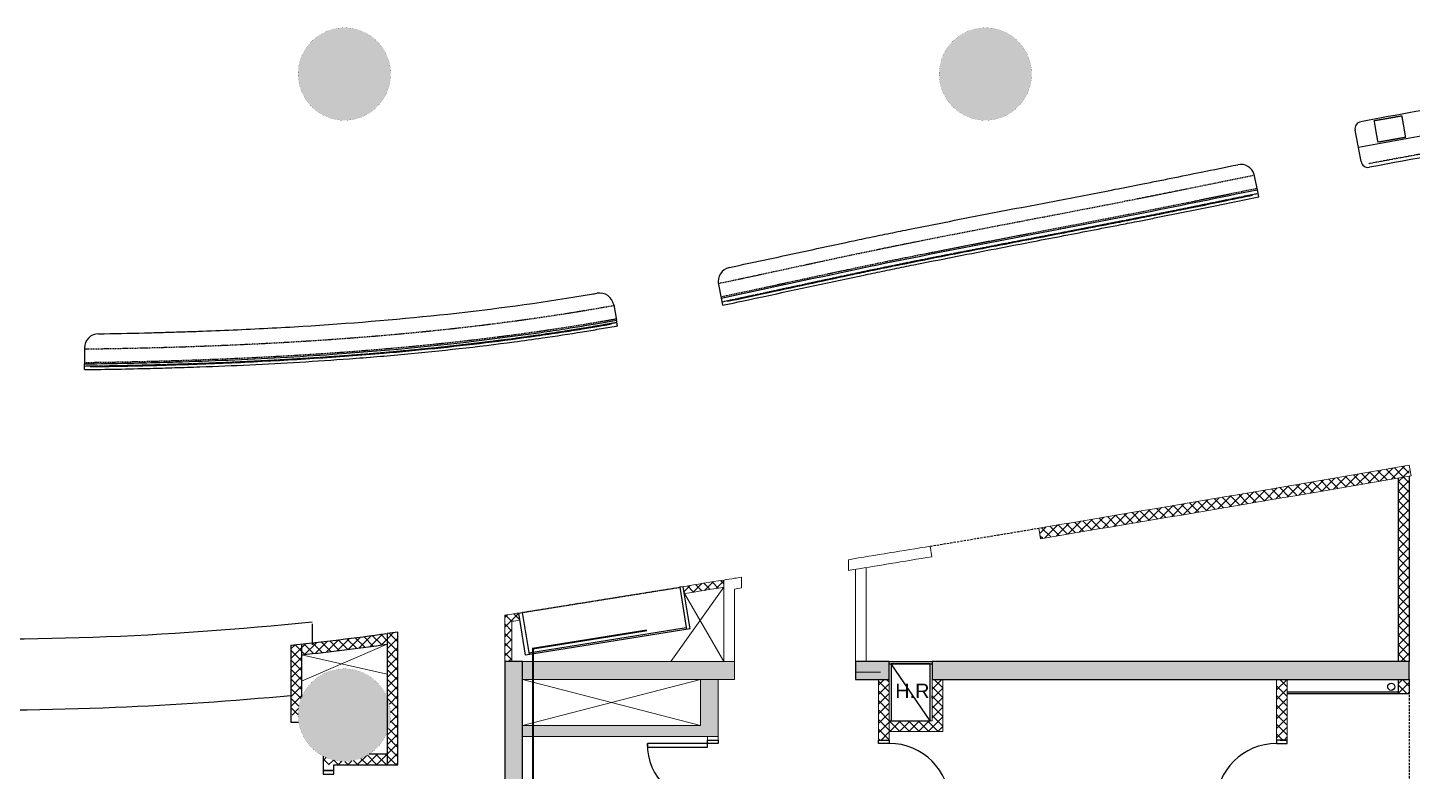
# Model space of a CAD drawing. Header units: millimetres. Extents: x -203861 to 22103, y -44552 to 100121.
# Drawn here: x -88446 to -69006, y 15011 to 25451 of the extents above; entities that cross this region are included whole.
import ezdxf

# ---------------------------------------------------------------- set-up
doc = ezdxf.new("R2010")
doc.units = ezdxf.units.MM
for name, pattern in [('s2097a$0$CENTER', [2, 1.25, -0.25, 0.25, -0.25]), ('s2097a$0$DASH', [0.35, 0.25, -0.1]), ('s2097a$0$DASHDOT', [1, 0.5, -0.25, 0, -0.25]), ('s2097a$0$HIDDEN', [0.375, 0.25, -0.125]), ('s2097a$0$HIDDEN2', [4.762499999999999, 3.175, -1.5875])]:
    doc.linetypes.add(name, pattern=pattern)
for name, color, linetype in [('s2097a$0$Hatch', 8, 'Continuous'), ('s2097a$0$LP - Built-in Furn (High)', 2, 'Continuous'), ('s2097a$0$LP - Built-in Furn (Low) DN', 2, 'Continuous'), ('s2097a$0$LP - Built-in Furn (Low) UP', 3, 'Continuous'), ('s2097a$0$LP - Door', 1, 'Continuous'), ('s2097a$0$LP - Screen Partition', 3, 'Continuous'), ('s2097a$0$Partition', 1, 'Continuous'), ('s2097a$0$sanit-O-ht', 8, 'Continuous'), ('s2097a$0$solid', 8, 'Continuous'), ('s2097a$0$Structure', 2, 'Continuous')]:
    doc.layers.add(name, color=color, linetype=linetype)
doc.styles.add('s2097a$0$ROMAND', font='romand.shx', dxfattribs={"height": 150})
pattern_1 = [(45, (-1932086.314034665, -565739.1127431791), (-67.35192090801864, 67.35192090801866), []), (135, (-1932086.314034665, -565739.1127431791), (-67.35192090801866, -67.35192090801864), [])]

# ---------------------------------------------------------------- blocks, each defined once
blk = doc.blocks.new('s2097a')
h = blk.add_hatch()
h.set_pattern_fill('ANSI37', color=8, scale=30, style=0)
h.set_pattern_definition(pattern_1)
edge = h.paths.add_edge_path()
edge.add_line((-69049.90001108218, 19154.51735513876), (-69049.90001108218, 19306.72868937869))
edge.add_arc((-239587.7300382564, 1008761.666774713), 1004193.936275614, 279.4781695075644, 279.777678783762)
edge.add_arc((-239587.7300382564, 1008761.666774713), 1004043.936275614, 279.4781695075644, 279.7791709913905)
edge.add_line((-74250.0024545158, 18424.52124836503), (-74225.30168372185, 18276.56898605658))
h = blk.add_hatch()
h.set_pattern_fill('ANSI37', color=8, scale=30, style=0)
h.set_pattern_definition(pattern_1)
h.paths.add_polyline_path([(-69049.90001108195, 19154.51735513876), (-69199.90001108241, 19154.51735513876), (-69199.9000257866, 16551.43124676831), (-69049.30928630754, 16551.43124676843)])
h = blk.add_hatch()
h.set_pattern_fill('ANSI37', color=8, scale=30, style=0)
h.set_pattern_definition(pattern_1)
h.paths.add_polyline_path([(-79241.09676262784, 17602.82362604126), (-79225.51782932213, 17505.39029796757, 0.0001389494791930457), (-78674.60445663049, 17594.67238141839), (-78674.60445663055, 17695.98177326863, 0.002173075715613187)])
h = blk.add_hatch()
h.set_pattern_fill('ANSI37', color=8, scale=30, style=0)
h.set_pattern_definition(pattern_1)
edge = h.paths.add_edge_path()
edge.add_line((-81536.0018411046, 17134.36986675728), (-81551.8058354403, 17233.07883251154))
edge.add_arc((-37069.05106357159, -262975.2241198883), 283717.1276387066, 99.02036881860329, 99.0607556695666)
edge.add_line((-81749.30898420421, 17201.6540619201), (-81749.30898420421, 16551.43124676843))
edge.add_line((-81749.30898420421, 16551.43124676843), (-81649.30898420421, 16551.43124676843))
edge.add_line((-81649.30898420421, 16551.43124676843), (-81649.30898420421, 17116.3169071113))
edge.add_arc((-239587.7300382564, 1008761.666774713), 1004143.936275614, 279.049437760526, 279.0559845367262)
h = blk.add_hatch()
h.set_pattern_fill('ANSI37', color=8, scale=30, style=0)
h.set_pattern_definition(pattern_1)
h.paths.add_polyline_path([(-83399.899999992, 16946.45781511447, -0.007357208657587966), (-84599.9000000239, 16796.78087632135), (-84599.90000002028, 16645.88246180381, 0.007330034630384041), (-83399.89999999266, 16795.00650570172)])
h = blk.add_hatch()
h.set_pattern_fill('ANSI37', color=8, scale=30, style=0)
h.set_pattern_definition(pattern_1)
h.paths.add_polyline_path([(-83249.89999999876, 16963.95107319006), (-83399.899999992, 16946.45781511439), (-83399.89999999596, 16050.09999999029, -0.09901951358867939), (-83349.89999999992, 15800.10000000007, -0.09901951359083158), (-83399.89999999806, 15550.10000000473), (-83399.89999999992, 15100.64480179022), (-83249.89999999969, 15100.64480179022)])
h = blk.add_hatch()
h.set_pattern_fill('ANSI37', color=8, scale=30, style=0)
h.set_pattern_definition(pattern_1)
h.paths.add_polyline_path([(-84749.90000000039, 15816.8423630503, 0.005581309247069005), (-84749.71310556658, 15800.09999999879), (-84649.89999999992, 15800.10000000007, -0.09901951358666283), (-84599.90000000598, 16050.09999998552), (-84599.9000000239, 16796.78087632123, -0.0009178332023422436), (-84749.90000002344, 16780.58738911266)])
h = blk.add_hatch()
h.set_pattern_fill('ANSI37', color=8, scale=30, style=0)
h.set_pattern_definition(pattern_1)
edge = h.paths.add_edge_path()
edge.add_line((-76500.0958078981, 15450.10029999979), (-76500.0958078981, 16300.09999999984))
edge.add_line((-76500.0958078981, 16300.09999999984), (-76350.0958078981, 16300.09999999984))
edge.add_line((-76350.0958078981, 16300.09999999984), (-76350.0958078981, 15450.10029999979))
h = blk.add_hatch()
h.set_pattern_fill('ANSI37', color=8, scale=30, style=0)
h.set_pattern_definition(pattern_1)
h.paths.add_polyline_path([(-75599.30898420398, 16301.43124676843), (-75749.30898420398, 16301.43124676843), (-75749.30898420398, 15721.43124676854), (-76350.0958078981, 15721.43124676843), (-76350.0958078981, 15571.43124676843), (-75599.30898420398, 15571.43124676854)])
h = blk.add_hatch()
h.set_pattern_fill('ANSI37', color=8, scale=30, style=0)
h.set_pattern_definition(pattern_1)
h.paths.add_polyline_path([(-70912.09580789809, 16300.10000000007), (-70762.58712369413, 16300.10000000007), (-70762.58712369413, 15450.09999999984), (-70912.09580789809, 15450.09999999984)])
h = blk.add_hatch()
h.set_pattern_fill('ANSI37', color=8, scale=30, style=0)
h.set_pattern_definition([(45, (-84298.00000000025, 5185.300000000141), (-67.35192090801864, 67.35192090801866), []), (135, (-84298.00000000025, 5185.300000000141), (-67.35192090801866, -67.35192090801864), [])])
h.paths.add_polyline_path([(-69050.19550789776, 16300.10000000007), (-69199.8999999999, 16300.10000000007), (-69199.8999999999, 16100.10000000007), (-69050.19550789776, 16100.10000000007)])
h = blk.add_hatch()
h.set_pattern_fill('ANSI37', color=8, scale=30, style=0)
h.set_pattern_definition(pattern_1)
h.paths.add_polyline_path([(-83399.89999999946, 15250.64480178999), (-83652.62635406644, 15250.64480178999, -0.2668668815139568), (-84299.77776541469, 15223.40829223066), (-84299.77776541469, 15100.64480178999), (-84149.77806541465, 15100.64480178999), (-83399.89999999969, 15100.64480178999)])
at = {"layer": 's2097a$0$Hatch'}
h = blk.add_hatch(color=256, dxfattribs=at)
edge = h.paths.add_edge_path()
edge.add_arc((-83999.89999999992, 24800.10000000007), 650, 0, 180)
edge.add_arc((-83999.89999999992, 24800.10000000007), 650, 180, 360)
h = blk.add_hatch(color=256, dxfattribs=at)
edge = h.paths.add_edge_path()
edge.add_arc((-74999.89999999992, 24800.10000000007), 650, 0, 180)
edge.add_arc((-74999.89999999992, 24800.10000000007), 650, 180, 360)
h = blk.add_hatch(color=256, dxfattribs=at)
edge = h.paths.add_edge_path()
edge.add_arc((-83999.89999999992, 15800.10000000007), 650, 0, 180)
edge.add_arc((-83999.89999999992, 15800.10000000007), 650, 180, 360)
at = {"layer": 's2097a$0$solid'}
h = blk.add_hatch(color=256, dxfattribs=at)
h.paths.add_polyline_path([(-81749.30898420421, 12651.43124676843), (-81499.30898420421, 12651.43124676843), (-81499.30898420421, 16551.43124676843), (-81749.30898420421, 16551.43124676843)])
h.paths.add_polyline_path([(-78649.30898420421, 12651.43124676843), (-81499.30898420421, 12651.43124676843), (-81499.30898420421, 12901.43124676843), (-78649.30898420421, 12901.43124676843)])
h.paths.add_polyline_path([(-77703.80898420421, 12651.43124676843), (-73549.30898420421, 12651.43124676843), (-73549.30898420421, 12901.43124676843), (-77703.80898420421, 12901.43124676843)])
h.paths.add_polyline_path([(-72803.3089842042, 12651.43124676843), (-70761.3089842042, 12651.43124676843), (-70761.3089842042, 12901.43124676843), (-72803.3089842042, 12901.43124676843)])
h.paths.add_polyline_path([(-75749.30898420421, 16301.43124676843), (-69049.3089842042, 16301.43124676843), (-69049.3089842042, 16551.43124676843), (-75749.30898420421, 16551.43124676843)])
h.paths.add_polyline_path([(-81549.30898420421, 5851.431246768429), (-81749.30898420421, 5851.431246768429), (-81749.30898420421, 10705.93124676843), (-81549.30898420421, 10705.93124676843)])
h.paths.add_polyline_path([(-81549.30898420421, 12651.43124676843), (-81749.30898420421, 12651.43124676843), (-81749.30898420421, 11651.43124676843), (-81549.30898420421, 11651.43124676843)])
h.paths.add_polyline_path([(-75799.30898420421, 6250.100000000071), (-74199.89999999992, 6250.100000000071), (-74199.90000000015, 5851.431246768429), (-74199.30898420421, 5851.431246768429), (-74199.30898420421, 6251.431246768429), (-75799.30898420421, 6251.431246768429)])
for points in [[(-78524.30898420421, 16301.43124676843), (-81499.30898420421, 16301.43124676843), (-81499.30898420421, 16551.43124676843), (-78524.30898420421, 16551.43124676843)], [(-76349.30778420415, 16301.43124676843), (-76349.30778420415, 16551.43124676843), (-76824.30898420421, 16551.43124676843), (-76824.30898420421, 16301.43124676843)], [(-79000.09580789787, 16301.43124676843), (-79000.09580789787, 15651.43124676843), (-81500.09580789787, 15651.43124676843), (-81500.09580789787, 15501.43124676843), (-79000.09580789787, 15501.43124676843), (-78750.09580789787, 15501.43124676843), (-78750.09580789787, 16301.43124676843)]]:
    blk.add_hatch(color=256, dxfattribs=at).paths.add_polyline_path(points)
at = {"color": 3}
blk.add_line((-81411.53251420266, 16673.22491064526), (-79199.71781695333, 17027.3518805648), dxfattribs=at)
at = {"color": 1}
for p, q in [((-76349.30778420415, 16551.43124676843), (-75749.30898420421, 16551.43124676843)), ((-76349.30778420415, 16521.43124676843), (-75749.30898420421, 16521.43124676843))]:
    blk.add_line(p, q, dxfattribs=at)
at = {"color": 3, "linetype": 'Continuous'}
for p, q in [((-69199.8999999999, 16120.10000000007), (-70762.58712369413, 16120.10000000007)), ((-69199.8999999999, 16100.10000000007), (-70762.58712369413, 16100.10000000007))]:
    blk.add_line(p, q, dxfattribs=at)
at = {"color": 4}
blk.add_line((-70862.58883819333, 15450.09999999984), (-70762.58712369413, 15450.09999999984), dxfattribs=at)
for points in [[(-69199.90002579405, 16550.10000000007), (-69199.9000112284, 19128.67973790572)], [(-69049.90001108241, 19154.51735513876), (-69049.90001108218, 19154.51735513876), (-69049.3089842042, 16550.10000000007)]]:
    blk.add_lwpolyline(points, dxfattribs=at)
at = {"color": 1, "linetype": 's2097a$0$DASH', "ltscale": 50}
blk.add_lwpolyline([(-81502.43627523632, 17240.99379516519), (-80732.24544058206, 17364.30672317648), (-79290.47760225252, 17594.97918619737)], dxfattribs=at)
at = {"color": 3}
for points in [[(-79146.39776998457, 17010.55984023526), (-79241.09676262784, 17602.82362604127), (-79290.37988991455, 17594.36807643189), (-79195.77062340804, 17002.66545331651)], [(-81456.94973697026, 16640.62434431571), (-81551.80583544007, 17233.07883251154), (-81502.43462809084, 17240.98350738406), (-81407.57852962056, 16648.52901918811)], [(-79146.39776998457, 17010.5598402356), (-81456.94973697026, 16640.62434431571)]]:
    blk.add_lwpolyline(points, dxfattribs=at)
at = {"color": 4, "linetype": 'Continuous'}
for points in [[(-84149.77806541465, 15100.64480178999), (-83249.89999999992, 15100.64480178999), (-83249.89999999876, 16963.95107319006), (-83399.899999992, 16946.45781511439)], [(-83399.899999992, 16946.45781511439), (-83399.89999999992, 15100.64480179022)], [(-84749.90000002344, 16781.08120772566), (-84749.89999999992, 15700.09999999879), (-84642.16162893294, 15700.09999999891)], [(-84599.9000000239, 16796.78087632135), (-84599.90000000598, 16050.09999998564)], [(-84299.77776541469, 15223.40829223078), (-84299.77776541469, 15020.64480178999), (-84149.77806541465, 15020.64480178999), (-84149.77806541465, 15100.64480178999)], [(-83399.89999999922, 15250.64480178999), (-83652.62635406644, 15250.64480178999)]]:
    blk.add_lwpolyline(points, dxfattribs=at)
at = {"color": 3, "linetype": 's2097a$0$DASHDOT', "const_width": 25}
blk.add_lwpolyline([(-81352.18362173416, 13105.0342076537), (-81352.18362173393, 16733.36388350823), (-79752.32780352236, 16989.51196585698)], dxfattribs=at)
for points in [[(-81749.30898420421, 12651.43124676843), (-81499.30898420421, 12651.43124676843), (-81499.30898420421, 16551.43124676843), (-81749.30898420421, 16551.43124676843)], [(-76824.30898420421, 16301.43124676843), (-76349.30778420415, 16301.43124676843), (-76349.30778420415, 16551.43124676843), (-76824.30898420421, 16551.43124676843)], [(-75749.30898420421, 16301.43124676843), (-69049.3089842042, 16301.43124676843), (-69049.3089842042, 16551.43124676843), (-75749.30898420421, 16551.43124676843)]]:
    blk.add_lwpolyline(points, close=True)
at = {"color": 1}
for points in [[(-75774.30838420453, 16521.43124676843), (-76324.30838420453, 16521.43124676843), (-76324.30838420453, 15721.43124676843), (-75774.30838420453, 15721.43124676843), (-75774.30838420453, 16521.43124676843)], [(-75774.30838420453, 15721.43124676843), (-76324.30838420453, 16521.43124676843)]]:
    blk.add_lwpolyline(points, dxfattribs=at)
at = {"color": 4}
blk.add_lwpolyline([(-69050.19550789776, 16100.10000000007), (-69199.8999999999, 16100.10000000007), (-69199.8999999999, 16300.10000000007), (-69050.19550789776, 16300.10000000007)], close=True, dxfattribs=at)
at = {"color": 4, "linetype": 'Continuous'}
for radius, start, end in [(41094.52877386689, 276.056417505399, 277.9528869120944), (41244.52877386689, 276.2438872213095, 277.9237773343967)]:
    blk.add_arc((-89085.68878104586, 57645.74651999746), radius, start, end, dxfattribs=at)
at = {"layer": 's2097a$0$LP - Built-in Furn (Low) DN', "color": 9, "linetype": 's2097a$0$HIDDEN'}
blk.add_lwpolyline([(-69492.63404655759, 23845.99651388042), (-69098.55593686504, 23914.57087834049), (-69149.9867102101, 24210.12946061008), (-69544.06481990265, 24141.55509614966)], close=True, dxfattribs=at)
at = {"layer": 's2097a$0$LP - Built-in Furn (Low) DN', "color": 1}
blk.add_lwpolyline([(-69725.95659325412, 23571.15108988106), (-69809.26621922688, 24013.37234801238)], dxfattribs=at)
at = {"layer": 's2097a$0$LP - Built-in Furn (Low) DN', "color": 8, "linetype": 's2097a$0$HIDDEN2', "ltscale": 10}
for points in [[(-69049.90001108195, 19154.51735513876), (-69049.90001108195, 19154.51735513876)], [(-69050.19550789776, 16083.18633380623), (-69050.19550789776, 14900.10000000007)]]:
    blk.add_lwpolyline(points, dxfattribs=at)
at = {"layer": 's2097a$0$LP - Built-in Furn (Low) DN', "color": 1}
for centre, radius, start, end in [((-47087.11345019075, -96599.56844527533), 122834.6231234877, 99.15774176939767, 100.6221714032483), ((-47087.11345019075, -96599.56844527533), 122484.6231234877, 99.10139660575314, 100.6688540579297), ((-69710.99486126937, 24031.88559206107), 100, 100.6221714032483, 190.6688540605152), ((-47087.11345019075, -96599.56844527533), 122184.6231234877, 98.83742341742095, 100.6219996124257), ((-69627.68523529661, 23589.66433392964), 100, 190.6688540605152, 280.6219996124257)]:
    blk.add_arc(centre, radius, start, end, dxfattribs=at)
at = {"layer": 's2097a$0$LP - Built-in Furn (Low) DN', "color": 1, "linetype": 's2097a$0$CENTER', "ltscale": 20}
blk.add_arc((-47087.11345019075, -96599.56844527533), 122234.6231234877, 98.93076407013123, 100.6219996124257, dxfattribs=at)
for points, knots in [([(-78699.09432049493, 21602.91182252169), (-78504.8024614195, 21643.73147461608), (-78310.65553110118, 21685.20926417117), (-77972.06823805954, 21758.02149663794), (-77827.59500152084, 21789.24119861259), (-77394.21477264074, 21882.83091759877), (-77105.34729621328, 21945.13167278944), (-76755.35148542702, 22018.85514962822), (-76694.3912978559, 22031.63116121639), (-76515.34922363983, 22068.92660794975), (-76397.21699107999, 22093.24164725267), (-76160.85639148905, 22141.38969892482), (-76042.6268452625, 22165.22391554932), (-75687.8136341891, 22236.13458394769), (-75451.10541313748, 22282.61904678433), (-74740.66796597514, 22420.72450177393), (-74266.62616575534, 22510.99757291293), (-73663.51402649937, 22627.0456475769), (-73534.37121265662, 22651.96455269375), (-73279.38041048055, 22701.41723145985), (-73153.53163429932, 22725.94482250568), (-72932.02003909554, 22769.42223972627), (-72836.34661201155, 22788.30171275987), (-72645.03594898712, 22826.29896818658), (-72549.4093916465, 22845.41450456225), (-72358.19689909718, 22883.82983950942), (-72262.61240719049, 22903.12898022283), (-71975.90960861742, 22961.2226543254), (-71784.8419593114, 23000.21342670182), (-71453.22710074717, 23067.98805848309), (-71312.66676759813, 23096.74748659632), (-71172.10640205722, 23125.45280265818)], [50920.94461008604, 50920.94461008604, 50920.94461008604, 50920.94461008604, 51516.0909852566, 51516.0909852566, 51959.26382050438, 51959.26382050438, 52845.60949099997, 52845.60949099997, 53032.51662332102, 53032.51662332102, 53394.48506378411, 53394.48506378411, 53756.4535042472, 53756.4535042472, 54480.39038517338, 54480.39038517338, 55928.26414702573, 55928.26414702573, 56322.79011407362, 56322.79011407362, 56707.34624947103, 56707.34624947103, 56999.79425132271, 56999.79425132271, 57292.24225317439, 57292.24225317439, 57584.69025502608, 57584.69025502608, 58169.58625872945, 58169.58625872945, 58599.98125121747, 58599.98125121747, 58599.98125121747, 58599.98125121747]), ([(-87649.39274477145, 20700.72550410647), (-87339.61146753283, 20704.26729805009), (-87029.79836243835, 20710.0750681228), (-86590.88522931749, 20721.30811517195), (-86461.78708566913, 20724.97961603021), (-86203.58990873025, 20733.04208643802), (-86074.48940994569, 20737.43742771095), (-85687.20806432191, 20751.79889973391), (-85429.04737291114, 20762.94049079726), (-84654.85294639833, 20801.73226240066), (-84139.1068876749, 20834.74950323147), (-82874.41484688457, 20937.80035062318), (-82126.51842292726, 21017.85205799653), (-81261.25189984778, 21139.34221424102), (-81140.28326310405, 21156.98769424237), (-80911.75483413717, 21191.61944843629), (-80804.17331734278, 21208.46728960038), (-80616.59625625565, 21238.82467220477), (-80536.55971502235, 21252.09047006627), (-80376.59472975672, 21279.24360787808), (-80296.66805367942, 21293.13241466296), (-80202.11944003218, 21309.90955492782), (-80187.44405347599, 21312.5235427683), (-80172.77046181822, 21315.14695639929)], [41924.91239745682, 41924.91239745682, 41924.91239745682, 41924.91239745682, 42852.51201677716, 42852.51201677716, 43239.04093069761, 43239.04093069761, 43625.56984461805, 43625.56984461805, 44398.62767245894, 44398.62767245894, 45944.74332814071, 45944.74332814071, 48196.84400396638, 48196.84400396638, 48563.21577013149, 48563.21577013149, 48889.5793908625, 48889.5793908625, 49132.72675123323, 49132.72675123323, 49375.87411160395, 49375.87411160395, 49420.55499764151, 49420.55499764151, 49420.55499764151, 49420.55499764151])]:
    blk.add_open_spline(points, degree=3, knots=knots, dxfattribs=at)
at = {"layer": 's2097a$0$LP - Built-in Furn (Low) UP', "color": 1}
for p, q in [((-71181.70951182046, 23172.65934539922), (-71226.12410865957, 23390.309086228)), ((-78749.23723306043, 21846.32763288261), (-78709.32693528642, 21653.8972478681)), ((-87649.73571861188, 20952.57432115646), (-87649.73571861188, 20730.72354352484))]:
    blk.add_line(p, q, dxfattribs=at)
at = {"layer": 's2097a$0$LP - Built-in Furn (Low) UP'}
for p, q in [((-71162.13934300817, 23076.64778678152), (-71181.70951182046, 23172.65934539922)), ((-78709.55593645202, 21653.84913502189), (-78688.8140298133, 21553.98007798402))]:
    blk.add_line(p, q, dxfattribs=at)
at = {"layer": 's2097a$0$LP - Built-in Furn (Low) UP', "color": 1}
blk.add_lwpolyline([(-80218.56738840813, 21560.39433097802), (-80178.05028440432, 21344.67869311522)], dxfattribs=at)
at = {"layer": 's2097a$0$LP - Built-in Furn (Low) UP'}
for points in [[(-80163.97075750913, 21265.92739520592), (-80178.05028440455, 21344.67869311522)], [(-87648.82112170455, 20650.72877174241), (-87649.73571861188, 20730.72354352484)]]:
    blk.add_lwpolyline(points, dxfattribs=at)
at = {"layer": 's2097a$0$LP - Built-in Furn (Low) UP', "color": 1}
for centre, radius, start, end in [((-71416.9395458519, 23331.91654464658), 199.550043806554, 17.01493927024723, 101.6808739543383), ((-78549.19511341165, 21886.14334205827), 203.9660273928301, 102.9117418126548, 191.2568485327045), ((-80417.91583940807, 21523.07323491839), 202.8119057826201, 10.60390079461821, 99.15218961709243), ((-87448.37948683371, 20952.01676171108), 201.3570037237355, 90.99301039357019, 179.8413472427439)]:
    blk.add_arc(centre, radius, start, end, dxfattribs=at)
at = {"layer": 's2097a$0$LP - Built-in Furn (Low) UP', "color": 8, "linetype": 's2097a$0$HIDDEN2', "ltscale": 10}
blk.add_arc((-239587.7300382564, 1008761.666774713), 1004043.936275614, 279.3899822299953, 279.4781695031996, dxfattribs=at)
at = {"layer": 's2097a$0$LP - Built-in Furn (Low) UP', "color": 1}
for points, knots in [([(-78594.7712961929, 22084.95217459204), (-78412.39468978091, 22123.45109078705), (-78230.18813801651, 22162.46642760255), (-77683.90629004106, 22280.06607140342), (-77320.16853300553, 22359.20313971255), (-76858.64956084664, 22457.19248801095), (-76760.87430363988, 22477.81423699469), (-76614.95588696633, 22508.30502786252), (-76566.82047939349, 22518.31571127088), (-76470.5222251264, 22538.24715310589), (-76422.36225917215, 22548.16819282095), (-76277.85141161714, 22577.80590289328), (-76181.46957996256, 22597.39716324138), (-75892.21283316893, 22655.73841495705), (-75699.226661457, 22694.05586170857), (-75119.92370113522, 22807.83146136077), (-74733.26241269849, 22882.1126239168), (-74216.78154293077, 22981.16370036882), (-74087.13091482526, 23006.01396880949), (-73698.14537498752, 23080.70161007808), (-73438.7767959733, 23130.67576863405), (-73057.5029277755, 23205.07311891273), (-72935.56929464685, 23229.00646552581), (-72743.2449551234, 23267.05403721819), (-72672.84217211115, 23281.04768822177), (-72532.08032672945, 23309.15081944256), (-72461.71693172771, 23323.25920822574), (-72250.67350457353, 23365.72368687238), (-72110.04022900667, 23394.21908311916), (-71798.68953727721, 23457.55410531801), (-71627.99437862239, 23492.44256224109), (-71457.3405289955, 23527.33399664178)], [51008.9148284967, 51008.9148284967, 51008.9148284967, 51008.9148284967, 51567.17168486195, 51567.17168486195, 52683.68539759243, 52683.68539759243, 52983.8054788665, 52983.8054788665, 53131.53796973923, 53131.53796973923, 53279.27046061196, 53279.27046061196, 53574.73544235742, 53574.73544235742, 54165.66540584835, 54165.66540584835, 55347.52533283021, 55347.52533283021, 55743.55221761099, 55743.55221761099, 56535.60598717254, 56535.60598717254, 56908.04093514539, 56908.04093514539, 57123.12237871692, 57123.12237871692, 57338.20382228845, 57338.20382228845, 57768.36670943151, 57768.36670943151, 58290.86682548161, 58290.86682548161, 58290.86682548161, 58290.86682548161]), ([(-78618.66434380833, 21609.62774296685), (-78450.58099036898, 21645.09484879531), (-78282.60406198051, 21681.01320473836), (-77708.047522872, 21804.56938629584), (-77301.76678244119, 21893.13683409614), (-76810.15680540727, 21997.1309448811), (-76725.09313378904, 22015.01063292518), (-76554.93497064245, 22050.47599736448), (-76469.82435428842, 22068.06309312824), (-76299.55071387674, 22102.97339586574), (-76214.38649320371, 22120.29743845619), (-75958.82030133835, 22171.92392959013), (-75788.34480063083, 22205.88071087815), (-75276.69353034861, 22306.75017092806), (-74935.29311712367, 22372.66165138104), (-74438.66147093872, 22468.05031546459), (-74283.52098476772, 22497.77855407957), (-73818.0810296836, 22587.05407793434), (-73507.76288813657, 22646.69191800777), (-73092.67878877209, 22727.67830214193), (-72987.81161232572, 22748.24253849008), (-72833.85270558577, 22778.63093052395), (-72784.74538295437, 22788.35323997527), (-72686.54289829405, 22807.86079454327), (-72637.44979592599, 22817.64504911318), (-72539.27492433693, 22837.26881674687), (-72490.19406505232, 22847.10802241599), (-72342.96924374346, 22876.69703177896), (-72244.84304191265, 22896.51822166282), (-71950.51961321081, 22956.18280747507), (-71754.3776565569, 22996.22715225127), (-71454.99543732102, 23057.42385858994), (-71351.73246385576, 23078.54542779082), (-71248.47205991135, 23099.64591247586)], [51000.967540938, 51000.967540938, 51000.967540938, 51000.967540938, 51515.87896411082, 51515.87896411082, 52762.83684403163, 52762.83684403163, 53023.69651405082, 53023.69651405082, 53284.55618407, 53284.55618407, 53545.41585408919, 53545.41585408919, 54067.13519412756, 54067.13519412756, 55110.57387420429, 55110.57387420429, 55584.5062375538, 55584.5062375538, 56532.37096425281, 56532.37096425281, 56852.84497729873, 56852.84497729873, 57002.95206934466, 57002.95206934466, 57153.05916139059, 57153.05916139059, 57303.16625343652, 57303.16625343652, 57603.38043752839, 57603.38043752839, 58203.80880571213, 58203.80880571213, 58519.9941952817, 58519.9941952817, 58519.9941952817, 58519.9941952817]), ([(-87453.00308635064, 21153.32067443044), (-87237.08997791471, 21156.47413918711), (-87021.12960915292, 21160.72108973526), (-86717.34672347085, 21168.16310107752), (-86629.55487117685, 21170.48617322962), (-86460.07582240041, 21175.29721230348), (-86378.3839836002, 21177.76151033), (-86215.03241615325, 21182.98271184936), (-86133.36938368833, 21185.74105341265), (-85888.42527970021, 21194.4803344053), (-85725.18921552763, 21200.925534424), (-85235.71501940467, 21222.28622920541), (-84909.71085926729, 21239.22688053884), (-83942.58603624582, 21298.90265605049), (-83302.7807671081, 21350.71508148147), (-82028.89813539597, 21485.5895639539), (-81394.82184918832, 21568.65145987189), (-80686.65654121434, 21683.35153336518), (-80608.69536539564, 21696.27992494856), (-80505.38600399952, 21713.81989618703), (-80479.97836607487, 21718.16657061489), (-80454.5699324431, 21722.54540488448)], [42127.48857033842, 42127.48857033842, 42127.48857033842, 42127.48857033842, 42778.5312480336, 42778.5312480336, 43043.12917536003, 43043.12917536003, 43289.29743967701, 43289.29743967701, 43535.46570399398, 43535.46570399398, 44027.80223262793, 44027.80223262793, 45012.47528989583, 45012.47528989583, 46953.0269460613, 46953.0269460613, 48893.57860222676, 48893.57860222676, 49133.8448448004, 49133.8448448004, 49212.22304654339, 49212.22304654339, 49212.22304654339, 49212.22304654339]), ([(-87569.28422290461, 20691.69100542143), (-87286.69295554447, 20695.27668595219), (-87004.07872845234, 20700.73728403016), (-86604.7005387773, 20710.94830284382), (-86487.93679075154, 20714.23482464298), (-86046.23913208676, 20727.77873614044), (-85721.28258868122, 20740.03114241569), (-84746.75908340096, 20784.98074183995), (-84097.53814314354, 20825.87003983776), (-83210.23398645224, 20901.70150367203), (-82970.80273452077, 20924.16222050749), (-82253.31801227808, 20998.02251184799), (-81776.0736068031, 21055.90029273797), (-81184.8359686907, 21140.35218628529), (-81069.40662521405, 21157.44688115895), (-80856.07962131874, 21190.20306571932), (-80758.15513049999, 21205.69365448211), (-80581.1876901875, 21234.53427901955), (-80502.117918371, 21247.72680031913), (-80365.2964613794, 21271.09655048102), (-80307.52274962376, 21281.13064210918), (-80249.77820011742, 21291.31514284338)], [42004.74324641658, 42004.74324641658, 42004.74324641658, 42004.74324641658, 42850.77919967625, 42850.77919967625, 43200.32610865167, 43200.32610865167, 44173.06247554955, 44173.06247554955, 46118.53520934531, 46118.53520934531, 46838.39388183786, 46838.39388183786, 48278.11122682296, 48278.11122682296, 48627.71981452491, 48627.71981452491, 48924.76921195646, 48924.76921195646, 49164.94604958881, 49164.94604958881, 49340.64719062018, 49340.64719062018, 49340.64719062018, 49340.64719062018])]:
    blk.add_open_spline(points, degree=3, knots=knots, dxfattribs=at)
at = {"layer": 's2097a$0$LP - Built-in Furn (Low) UP', "color": 8, "linetype": 's2097a$0$HIDDEN2', "ltscale": 5}
for points, knots in [([(-78752.96304366739, 21859.31416389903), (-78563.3290491826, 21899.15522423454), (-78373.6652338917, 21939.66065560593), (-78043.24398017304, 22010.6969248608), (-77902.52898847802, 22041.09704631029), (-77480.14946199839, 22132.31646415566), (-77198.2505098975, 22193.15528545666), (-76848.87115553186, 22266.92803481836), (-76781.88664592757, 22280.99813110135), (-76676.19781729324, 22303.05464304085), (-76637.51513315133, 22311.09646172144), (-76560.14982380743, 22327.11884103958), (-76521.46454162268, 22335.10029767347), (-76405.40163046053, 22358.9599431647), (-76328.01693710453, 22374.7534081846), (-76095.84113404552, 22421.83068413704), (-75941.02830447957, 22452.81138529021), (-75476.555087453, 22544.82692221759), (-75166.86000892894, 22604.93534394305), (-74695.3987307863, 22695.74517642693), (-74533.5654630766, 22726.791523937), (-74048.20049289569, 22819.86641568456), (-73724.80366352714, 22881.83099237536), (-73268.31240434526, 22970.49020501492), (-73134.93827678985, 22996.53812027837), (-72942.64779098169, 23034.39121441425), (-72883.67628511135, 23046.04055457211), (-72777.0554625364, 23067.18589197551), (-72729.39847380714, 23076.66824974478), (-72634.08047271986, 23095.69012672277), (-72586.42183201038, 23105.2289801731), (-72443.44518198143, 23133.9196053487), (-72348.12644513999, 23153.14544378964), (-72062.1528521427, 23211.04171534567), (-71871.48062050459, 23249.93093473683), (-71528.7202529246, 23319.96928079378), (-71376.65466762823, 23351.08752539344), (-71224.53016079054, 23382.15447682548)], [50920.94461008604, 50920.94461008604, 50920.94461008604, 50920.94461008604, 51503.56330870829, 51503.56330870829, 51935.44491510576, 51935.44491510576, 52799.2081279007, 52799.2081279007, 53003.98237000913, 53003.98237000913, 53122.14680786484, 53122.14680786484, 53240.31124572055, 53240.31124572055, 53476.64012143197, 53476.64012143197, 53949.2978728548, 53949.2978728548, 54894.61337570048, 54894.61337570048, 55388.81862384885, 55388.81862384885, 56377.22912014558, 56377.22912014558, 56785.46720794388, 56785.46720794388, 56966.10405900138, 56966.10405900138, 57112.13934346828, 57112.13934346828, 57258.17462793517, 57258.17462793517, 57550.24519686896, 57550.24519686896, 58134.38633473655, 58134.38633473655, 58599.98125121747, 58599.98125121747, 58599.98125121747, 58599.98125121747]), ([(-78713.89793907666, 21673.37353465588), (-78519.78945786717, 21714.15466006808), (-78325.77745801817, 21755.60341545751), (-77937.74656952872, 21839.04822511107), (-77743.72785907985, 21881.04436460554), (-77444.93270005078, 21945.49977402049), (-77340.18614171773, 21968.0537988435), (-77074.8687553385, 22024.91063517318), (-76914.26650892386, 22059.07585120478), (-76697.753305031, 22104.47951047586), (-76641.92432589854, 22116.12722847934), (-76530.24225513499, 22139.29605057868), (-76474.39205821954, 22150.81815560963), (-76362.67066035305, 22173.74828988952), (-76306.80023186166, 22185.15606100343), (-76139.16220056314, 22219.22095460489), (-76027.3678583128, 22241.71966065488), (-75691.8974813407, 22308.68980941733), (-75468.13406450512, 22352.63536120088), (-74546.27516534181, 22531.92448904503), (-73847.61936733268, 22663.65577393919), (-73032.05612896755, 22823.11372026787), (-72914.21554299328, 22846.29271943772), (-72598.98472127481, 22908.78618841872), (-72401.65145836165, 22948.44367985542), (-72007.07505843579, 23028.34906428119), (-71809.83333323151, 23068.59505524531), (-71470.57120848796, 23137.93099950461), (-71328.54915332654, 23166.9900578649), (-71186.51293117483, 23195.99677418496)], [50920.94461008604, 50920.94461008604, 50920.94461008604, 50920.94461008604, 51516.01754071549, 51516.01754071549, 52111.27683614056, 52111.27683614056, 52432.53740861861, 52432.53740861861, 52924.83225449867, 52924.83225449867, 53095.83011890764, 53095.83011890764, 53266.82798331662, 53266.82798331662, 53437.8258477256, 53437.8258477256, 53779.82157654357, 53779.82157654357, 54463.8130341795, 54463.8130341795, 56596.91699479131, 56596.91699479131, 56957.28159815483, 56957.28159815483, 57561.20127225157, 57561.20127225157, 58165.12094634832, 58165.12094634832, 58599.98125121747, 58599.98125121747, 58599.98125121747, 58599.98125121747]), ([(-87652.1365354946, 20940.70981945328), (-87347.47671020126, 20944.19305876873), (-87042.74907238108, 20949.87670146241), (-86627.35473360216, 20960.43497907205), (-86516.72131424678, 20963.51850756465), (-86161.48124792289, 20974.271770681), (-85916.92496562425, 20982.96832563377), (-85428.03445988685, 21003.32398528778), (-85183.69865011146, 21014.9828872798), (-84451.19831376152, 21054.96708764588), (-83963.54094669364, 21088.30012094274), (-83262.82335096483, 21148.08940062693), (-83048.83453683463, 21167.95273880286), (-82407.65939614225, 21232.68314509755), (-81981.26457423276, 21282.69075068107), (-81438.58621852846, 21356.59825037336), (-81321.03123227764, 21373.2260266427), (-81062.19662122733, 21411.2502913015), (-80920.96745997343, 21432.92777878486), (-80712.87061169535, 21466.30106617939), (-80645.86958538742, 21477.26577592441), (-80531.75284789038, 21496.32354652821), (-80484.61702917308, 21504.30637056099), (-80378.94815403155, 21522.45165419344), (-80320.4056546304, 21532.67527352993), (-80246.25556961937, 21545.82557452945), (-80230.63180547814, 21548.60773919055), (-80215.00904250472, 21551.4008501272)], [41924.91239745682, 41924.91239745682, 41924.91239745682, 41924.91239745682, 42840.634878529, 42840.634878529, 43173.03726597736, 43173.03726597736, 43907.93431187324, 43907.93431187324, 44642.83135776912, 44642.83135776912, 46112.62544956087, 46112.62544956087, 46759.78715099678, 46759.78715099678, 48054.1105538686, 48054.1105538686, 48412.42659790511, 48412.42659790511, 48843.8115066179, 48843.8115066179, 49048.84572157477, 49048.84572157477, 49193.22788005733, 49193.22788005733, 49372.65294895665, 49372.65294895665, 49420.55499764151, 49420.55499764151, 49420.55499764151, 49420.55499764151]), ([(-87649.96436783882, 20750.72223647041), (-87232.01793172561, 20755.50070523189), (-84823.17188292115, 20806.82475958995), (-82321.56858444728, 20990.23604898863), (-80272.81376742596, 21348.05355802735), (-80181.57016612824, 21364.36651759255)], [41924.91239745682, 41924.91239745682, 41924.91239745682, 41924.91239745682, 43177.38392737643, 49142.31900010192, 49420.55499764151, 49420.55499764151, 49420.55499764151, 49420.55499764151])]:
    blk.add_open_spline(points, degree=3, knots=knots, dxfattribs=at)
at = {"layer": 's2097a$0$LP - Built-in Furn (Low) UP'}
for points, knots in [([(-78709.7858228041, 21653.80083684086), (-78017.65943717888, 21799.21278771185), (-76039.90376973456, 22239.76434019299), (-73521.47274758203, 22696.13159828398), (-71706.73758565169, 23069.34340552727), (-71182.51111753099, 23176.40122653868)], [50920.94461008604, 50920.94461008604, 50920.94461008604, 50920.94461008604, 53042.2940424386, 56994.94609818746, 58599.98125121747, 58599.98125121747, 58599.98125121747, 58599.98125121747]), ([(-78688.8140298133, 21553.98007798402), (-78494.92970382656, 21594.71410961552), (-78301.22279361381, 21636.09613999559), (-77632.78330110038, 21779.83713251816), (-77158.59391672864, 21883.44455237906), (-76638.87561658375, 21992.13427169304), (-76593.70829206474, 22001.53885760668), (-76503.34887383321, 22020.2683454647), (-76458.16080398137, 22029.59319075172), (-76367.76771528205, 22048.16766176103), (-76322.56264385094, 22057.41742671698), (-76186.92314209302, 22085.0614456675), (-76096.4644250339, 22103.35042411843), (-75825.00150848088, 22157.85335145213), (-75643.91052148586, 22193.70330064346), (-75100.37364725793, 22300.25419581283), (-74737.66361775577, 22369.95619132018), (-74233.14216044058, 22466.72049450709), (-74091.44067797998, 22493.877233354), (-73666.316488361, 22575.51481423699), (-73382.87397372397, 22630.16307976188), (-73013.74365376332, 22702.40220144342), (-72927.98323856806, 22719.26086559401), (-72778.62908309605, 22748.78100320322), (-72715.02757549286, 22761.40441048492), (-72587.85778945242, 22786.75013777902), (-72524.28559279442, 22799.47139371033), (-72397.16436481127, 22824.99552414599), (-72333.61545274383, 22837.79828134782), (-72142.99950303789, 22876.3056709765), (-72015.96328973211, 22902.1094117793), (-71646.59032616741, 22977.36068578039), (-71404.3318670399, 23026.9955883452), (-71162.1018679482, 23076.46393354212)], [50920.94461008604, 50920.94461008604, 50920.94461008604, 50920.94461008604, 51514.50440304994, 51514.50440304994, 52970.32774137138, 52970.32774137138, 53108.88961648818, 53108.88961648818, 53247.45149160498, 53247.45149160498, 53386.01336672178, 53386.01336672178, 53663.13711695539, 53663.13711695539, 54217.38461742261, 54217.38461742261, 55325.87961835704, 55325.87961835704, 55758.72476499563, 55758.72476499563, 56624.41505827283, 56624.41505827283, 56886.44079210105, 56886.44079210105, 57080.79478328235, 57080.79478328235, 57275.14877446365, 57275.14877446365, 57469.50276564495, 57469.50276564495, 57858.21074800755, 57858.21074800755, 58599.98125121747, 58599.98125121747, 58599.98125121747, 58599.98125121747]), ([(-87649.73571861188, 20730.72354352484), (-87338.68599037339, 20734.27983993325), (-87027.59942826048, 20740.12183385212), (-86599.43198483835, 20751.10666181296), (-86482.35630423694, 20754.41305103977), (-86120.08840173158, 20765.55869031265), (-85874.89411177627, 20774.40792324287), (-85139.48383509066, 20805.44187121836), (-84649.4404337993, 20832.11280865604), (-83181.42207261712, 20934.62788638063), (-82205.55851019268, 21032.97389577432), (-81124.24950227888, 21189.72429779961), (-81012.28324837914, 21206.53163266331), (-80808.5158351597, 21238.20567175732), (-80716.6840337387, 21252.88298640305), (-80545.47155268725, 21281.02000249606), (-80466.07360463451, 21294.3806906319), (-80317.12985880209, 21320.03236621395), (-80247.57119084337, 21332.24941895737), (-80178.05028440432, 21344.67869311522)], [41924.91239745682, 41924.91239745682, 41924.91239745682, 41924.91239745682, 42856.75013448521, 42856.75013448521, 43207.43364500826, 43207.43364500826, 43941.87547038694, 43941.87547038694, 45410.75912114431, 45410.75912114431, 48348.52642265904, 48348.52642265904, 48688.15895332251, 48688.15895332251, 48967.14427194308, 48967.14427194308, 49208.68181206442, 49208.68181206442, 49420.55499764151, 49420.55499764151, 49420.55499764151, 49420.55499764151]), ([(-87648.82112170431, 20650.72877174253), (-87342.15397141363, 20654.2349612233), (-87035.46343998589, 20659.95995338364), (-86612.08586784943, 20670.73259375591), (-86495.39413136362, 20674.00265158431), (-86262.01319689049, 20681.12940150416), (-86145.31738778764, 20684.98735499391), (-85795.23298818154, 20697.50635092459), (-85561.847424845, 20707.11252211521), (-84861.85527302769, 20740.20299555615), (-84395.41318338878, 20767.95914803024), (-83671.98718380906, 20821.948343239), (-83414.56867921447, 20843.31700527538), (-82643.09435440578, 20914.51908783543), (-82129.81954027085, 20971.4484589584), (-81485.19256975317, 21057.32984987633), (-81352.35370582297, 21075.80065269743), (-81031.81860336896, 21122.31740656144), (-80844.24003591413, 21151.15535706442), (-80578.13463316883, 21194.49644031455), (-80499.3897636477, 21207.62508857667), (-80342.0048294915, 21234.4846048696), (-80263.37406626555, 21248.21168170262), (-80177.85680998211, 21263.44696038901), (-80170.91356194137, 21264.68612802271), (-80163.97075750913, 21265.92739520592)], [41924.91239745682, 41924.91239745682, 41924.91239745682, 41924.91239745682, 42842.46523492856, 42842.46523492856, 43191.59365637033, 43191.59365637033, 43540.7220778121, 43540.7220778121, 44238.97892069563, 44238.97892069563, 45635.4926064627, 45635.4926064627, 46407.80588222193, 46407.80588222193, 47952.4324337404, 47952.4324337404, 48353.76241815563, 48353.76241815563, 48921.68281739006, 48921.68281739006, 49160.56372780027, 49160.56372780027, 49399.44463821048, 49399.44463821048, 49420.55499764151, 49420.55499764151, 49420.55499764151, 49420.55499764151])]:
    blk.add_open_spline(points, degree=3, knots=knots, dxfattribs=at)
at = {"layer": 's2097a$0$LP - Door'}
for points in [[(-78900.09580789787, 15400.07599999986), (-79746.09580789787, 15400.07599999986), (-79746.09580789787, 15350.07599999986), (-78900.09580789787, 15350.07599999986)], [(-78900.09580789787, 15450.07599999986), (-78750.09580789787, 15450.07599999951), (-78750.09580789787, 15400.07599999951), (-78900.09580789787, 15400.07599999986)], [(-76350.0958078981, 15402.10029999979), (-76500.0958078981, 15402.10029999979), (-76500.0958078981, 15450.10029999979), (-76350.0958078981, 15450.10029999979)], [(-70912.09580789809, 15402.09999999984), (-70762.09495064849, 15402.09999999984), (-70762.09495064849, 15450.09999999984), (-70912.09580789809, 15450.09999999984)], [(-84299.77776541469, 15020.64480178999), (-84299.77776541469, 14970.64490178994), (-84149.77806541465, 14970.64490178994), (-84149.77806541465, 15020.64480178999)]]:
    blk.add_lwpolyline(points, close=True, dxfattribs=at)
for centre, radius, start, end in [((-78900.09580789787, 15400.07599999986), 847.476, 180, 270), ((-76350.0958078981, 14552.10029999979), 850, 0, 90), ((-70910.38674301654, 14550.39259958952), 851.7091151421802, 90.11497149085704, 180.0196836250694)]:
    blk.add_arc(centre, radius, start, end, dxfattribs=at)
at = {"layer": 's2097a$0$LP - Screen Partition', "ltscale": 8}
blk.add_lwpolyline([(-84449.90000002367, 17080.58738911278), (-84449.90000002344, 16783.9636703698)], dxfattribs=at)
blk.add_arc((-89077.57785270714, 60952.12752415319), 44084.47379086071, 259.9774668581762, 276.025608871832, dxfattribs=at)
blk.add_open_spline([(-92377.0493128826, 15985.99518971155), (-92311.13036678803, 15981.26173238128), (-92245.19968825627, 15976.67433275595), (-91943.16779708584, 15956.33068461598), (-91706.93668261125, 15942.29798123296), (-90997.9228348611, 15905.77749741716), (-90524.81966202288, 15888.86727053798), (-89105.04338958349, 15860.2042813004), (-88157.90437839554, 15870.51858551775), (-86389.86352930243, 15943.62447674384), (-85568.58465848865, 15999.40755736069), (-84749.89999999969, 16076.55447025525)], degree=3, knots=[37253.14114754922, 37253.14114754922, 37253.14114754922, 37253.14114754922, 37447.61110154027, 37447.61110154027, 38143.86970925469, 38143.86970925469, 39536.38692468354, 39536.38692468354, 42321.42135554123, 42321.42135554123, 44743.76597139327, 44743.76597139327, 44743.76597139327, 44743.76597139327], dxfattribs=at)
at = {"layer": 's2097a$0$Partition', "color": 4, "linetype": 'Continuous', "lineweight": 13}
for p, q in [((-78674.60445662985, 16550.09999999984), (-78674.60445663055, 17695.98177326864)), ((-78424.60444747565, 17584.63485633615), (-78424.60444102438, 17736.60507366758)), ((-78524.60449210207, 16533.35763693133), (-78524.60444816553, 17568.38026200489)), ((-76350.0958078981, 15450.10029999979), (-76500.0958078981, 15450.10029999979))]:
    blk.add_line(p, q, dxfattribs=at)
for points in [[(-69049.60449210228, 19306.7796236947), (-69024.24443610222, 19158.91758402551)], [(-74250.0024545158, 18424.52124836503), (-74225.30168372185, 18276.56898605658)], [(-75750.00245451626, 18023.22466554095), (-75774.48340385129, 18171.2134594399)], [(-76924.30898420421, 17981.75305884527), (-76924.30898420421, 17829.74524644516)], [(-76824.30898420421, 17846.16562464319), (-76824.30898420421, 16401.43124676843), (-76474.01354192874, 16401.43124676843)], [(-76674.30898420421, 17870.81562450782), (-76674.30898420421, 16551.43124676843), (-76474.01354192874, 16551.43124676843)], [(-81749.30898420421, 16551.43124676843), (-81749.30898420421, 17201.6540619201)], [(-81649.30898420421, 16551.43124676843), (-81649.30898420421, 17116.3169071113)], [(-79000.09580789787, 16301.43124676843), (-79000.09580789787, 15651.43124676843), (-81500.09580789787, 15651.43124676843), (-81500.09580789787, 15501.43124676843), (-79000.09580789787, 15501.43124676843), (-79000.09580789787, 15501.43124676843), (-78750.09580789787, 15501.43124676843), (-78750.09580789787, 16301.43124676843), (-79000.09580789787, 16301.43124676843)], [(-76500.0958078981, 15450.10029999979), (-76500.0958078981, 16300.09999999984), (-76350.0958078981, 16300.09999999984), (-76350.0958078981, 15450.10029999979)], [(-76350.0958078981, 15721.43124676843), (-75749.30898420398, 15721.43124676854), (-75749.30898420398, 16301.43124676843)], [(-76350.0958078981, 15571.43124676843), (-75599.30898420398, 15571.43124676854), (-75599.30898420398, 16301.43124676843)], [(-78750.09580789787, 15501.43124676843), (-78750.09580789787, 15450.07599999951), (-78900.09580789787, 15450.07599999951), (-78900.09580789787, 15501.43124676843)]]:
    blk.add_lwpolyline(points, dxfattribs=at)
at = {"layer": 's2097a$0$Partition', "color": 8, "linetype": 'Continuous', "lineweight": 13}
for points in [[(-78674.60445663102, 17594.67238141827), (-79416.11390412204, 16551.43124676843)], [(-78674.60445662985, 16551.43124676843), (-79225.5178293218, 17505.39029796757)], [(-83399.8999999927, 16795.00650570167), (-84599.90000001482, 16277.79154573868)], [(-84599.90000002018, 16645.88246180383), (-83399.8999999927, 16376.08652417383)], [(-79000.09580789787, 16301.43124676843), (-81499.30898420421, 15651.43124676843)], [(-79000.09580789787, 15651.43124676843), (-81499.30898420421, 16301.43124676843)]]:
    blk.add_lwpolyline(points, dxfattribs=at)
at = {"layer": 's2097a$0$Partition', "color": 4, "linetype": 'Continuous', "lineweight": 13}
for points in [[(-78524.30898420421, 16301.43124676843), (-81499.30898420421, 16301.43124676843), (-81499.30898420421, 16551.43124676843), (-78524.30898420421, 16551.43124676843)], [(-70912.09580789809, 16300.10000000007), (-70762.58712369413, 16300.10000000007), (-70762.58712369413, 15450.09999999984), (-70912.09580789809, 15450.09999999984)]]:
    blk.add_lwpolyline(points, close=True, dxfattribs=at)
for centre, radius, start, end in [((-239587.7300382564, 1008761.666774713), 1004043.936275614, 279.4781695031996, 279.7791709942102), ((-239587.7300382564, 1008761.666774713), 1004193.936275614, 279.4781695031996, 279.7791639685546), ((-239587.7300382564, 1008761.666774713), 1004043.936275614, 279.3234826513269, 279.3899822299953), ((-239587.7300382564, 1008761.666774713), 1004193.936275614, 279.3220775501469, 279.3899826897226), ((-68240.58629145403, -47522.00697607532), 66047.36778692082, 99.08954020934642, 99.58757169738506), ((-239587.7300382564, 1008761.666774713), 1004043.936275614, 279.2222794941322, 279.2309514405572), ((-239587.7300382564, 1008761.666774713), 1004043.936275614, 279.2309514405572, 279.2367328611753), ((-239587.7300382564, 1008761.666774713), 1004143.936275614, 279.1895081898641, 279.221353062014), ((-239587.7300382564, 1008761.666774713), 1004193.936275614, 279.2295605360038, 279.2353410688202), ((-37069.05106357159, -262975.2241198883), 283717.1276387066, 99.02036881832638, 99.06075567420524), ((-239587.7300382564, 1008761.666774713), 1004143.936275614, 279.0494377667147, 279.055984540918)]:
    blk.add_arc(centre, radius, start, end, dxfattribs=at)
at = {"layer": 's2097a$0$sanit-O-ht', "color": 1}
blk.add_circle((-69301.56023874437, 16196.996186499), 50, dxfattribs=at)
at = {"layer": 's2097a$0$Structure', "linetype": 'Continuous', "const_width": 1}
for points in [[(-83349.89999999992, 24800.10000000007, 1), (-84649.89999999992, 24800.10000000007, 1)], [(-74349.89999999992, 24800.10000000007, 1), (-75649.89999999992, 24800.10000000007, 1)], [(-83349.89999999992, 15800.10000000007, 1), (-84649.89999999992, 15800.10000000007, 1)]]:
    blk.add_lwpolyline(points, format="xyb", close=True, dxfattribs=at)
at = {"layer": 's2097a$0$LP - Built-in Furn (High)', "color": 1, "insert": (-76266.12966913755, 16240.41102173014), "char_height": 200, "attachment_point": 1, "style": 's2097a$0$ROMAND'}
blk.add_mtext('{\\fArial|b0|i0|c0|p34;H.R.}', dxfattribs=at)

msp = doc.modelspace()

# ---------------------------------------------------------------- block references
msp.add_blockref('s2097a', (0, 0))

doc.saveas('drawing.dxf')
